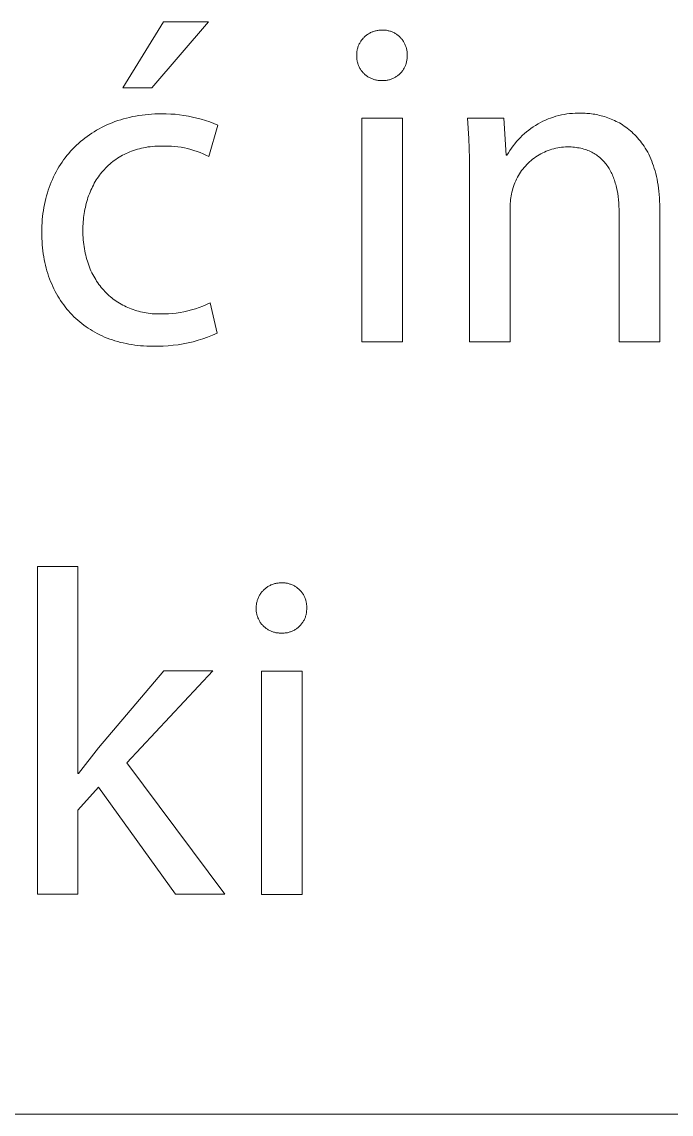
# Model space of a CAD drawing. Header units: millimetres. Extents: x 974 to 5700, y -47 to 3256.
# Drawn here: x 5077.7 to 5144.3, y -46.6 to 65.4 of the extents above; entities that cross this region are included whole.
import ezdxf

# ---------------------------------------------------------------- set-up
doc = ezdxf.new("R2010")
doc.units = ezdxf.units.MM
doc.header["$MEASUREMENT"] = 0
doc.layers.add('Domyślny', color=7, linetype='Continuous', true_color=0x000000)

msp = doc.modelspace()

# ---------------------------------------------------------------- linework, layer by layer
at = {"layer": 'Domyślny', "color": 18, "lineweight": 15, "true_color": 0x000000}
for p, q in [((5088.04, 58.59), (5092.23, 65.36)), ((5096.81, 65.36), (5091.03, 58.59)), ((5092.23, 65.36), (5096.81, 65.36)), ((5112.8, 63.8), (5112.87, 63.86)), ((5112.87, 63.86), (5112.93, 63.92)), ((5112.93, 63.92), (5113, 63.97)), ((5113, 63.97), (5113.07, 64.02)), ((5113.07, 64.02), (5113.14, 64.07)), ((5113.14, 64.07), (5113.22, 64.12)), ((5113.22, 64.12), (5113.29, 64.17)), ((5113.29, 64.17), (5113.37, 64.21)), ((5113.37, 64.21), (5113.45, 64.25)), ((5113.45, 64.25), (5113.53, 64.29)), ((5113.53, 64.29), (5113.61, 64.32)), ((5113.61, 64.32), (5113.69, 64.35)), ((5113.69, 64.35), (5113.77, 64.38)), ((5113.77, 64.38), (5113.86, 64.41)), ((5113.86, 64.41), (5113.94, 64.43)), ((5113.94, 64.43), (5114.03, 64.45)), ((5114.03, 64.45), (5114.11, 64.47)), ((5114.11, 64.47), (5114.2, 64.48)), ((5114.2, 64.48), (5114.29, 64.49)), ((5114.29, 64.49), (5114.38, 64.5)), ((5114.38, 64.5), (5114.46, 64.51)), ((5114.46, 64.51), (5114.55, 64.51)), ((5114.55, 64.51), (5114.64, 64.51)), ((5114.64, 64.51), (5114.73, 64.51)), ((5114.73, 64.51), (5114.81, 64.51)), ((5114.81, 64.51), (5114.9, 64.5)), ((5114.9, 64.5), (5114.98, 64.5)), ((5114.98, 64.5), (5115.07, 64.49)), ((5115.07, 64.49), (5115.15, 64.47)), ((5115.15, 64.47), (5115.24, 64.45)), ((5115.24, 64.45), (5115.32, 64.44)), ((5115.32, 64.44), (5115.4, 64.41)), ((5115.4, 64.41), (5115.48, 64.39)), ((5115.48, 64.39), (5115.56, 64.36)), ((5115.56, 64.36), (5115.64, 64.33)), ((5115.64, 64.33), (5115.72, 64.3)), ((5115.72, 64.3), (5115.8, 64.26)), ((5115.8, 64.26), (5115.88, 64.22)), ((5115.88, 64.22), (5115.95, 64.18)), ((5115.95, 64.18), (5116.02, 64.14)), ((5116.02, 64.14), (5116.1, 64.09)), ((5116.1, 64.09), (5116.17, 64.04)), ((5116.17, 64.04), (5116.23, 63.99)), ((5116.23, 63.99), (5116.3, 63.94)), ((5116.3, 63.94), (5116.37, 63.88)), ((5116.37, 63.88), (5116.43, 63.82)), ((5112.13, 62.68), (5112.15, 62.76)), ((5112.15, 62.76), (5112.18, 62.85)), ((5112.18, 62.85), (5112.21, 62.93)), ((5112.21, 62.93), (5112.25, 63.01)), ((5112.25, 63.01), (5112.29, 63.09)), ((5112.29, 63.09), (5112.33, 63.17)), ((5112.33, 63.17), (5112.37, 63.24)), ((5112.37, 63.24), (5112.41, 63.32)), ((5112.41, 63.32), (5112.46, 63.39)), ((5112.46, 63.39), (5112.51, 63.47)), ((5112.51, 63.47), (5112.57, 63.54)), ((5112.57, 63.54), (5112.62, 63.6)), ((5112.62, 63.6), (5112.68, 63.67)), ((5112.68, 63.67), (5112.74, 63.73)), ((5112.74, 63.73), (5112.8, 63.8)), ((5116.43, 63.82), (5116.49, 63.76)), ((5116.49, 63.76), (5116.55, 63.7)), ((5116.55, 63.7), (5116.6, 63.64)), ((5116.6, 63.64), (5116.66, 63.57)), ((5116.66, 63.57), (5116.71, 63.5)), ((5116.71, 63.5), (5116.76, 63.43)), ((5116.76, 63.43), (5116.81, 63.36)), ((5116.81, 63.36), (5116.85, 63.29)), ((5116.85, 63.29), (5116.89, 63.21)), ((5116.89, 63.21), (5116.93, 63.14)), ((5116.93, 63.14), (5116.97, 63.06)), ((5116.97, 63.06), (5117, 62.98)), ((5117, 62.98), (5117.04, 62.9)), ((5117.04, 62.9), (5117.06, 62.82)), ((5117.06, 62.82), (5117.09, 62.74)), ((5117.09, 62.74), (5117.11, 62.66)), ((5112.03, 62.16), (5112.04, 62.25)), ((5112.03, 62.07), (5112.03, 62.16)), ((5112.03, 61.98), (5112.03, 62.07)), ((5112.03, 61.9), (5112.03, 61.98)), ((5112.03, 61.81), (5112.03, 61.9)), ((5112.03, 61.73), (5112.03, 61.81)), ((5112.03, 61.64), (5112.03, 61.73)), ((5112.04, 61.56), (5112.03, 61.64)), ((5112.04, 62.25), (5112.05, 62.34)), ((5112.05, 62.34), (5112.07, 62.42)), ((5112.07, 62.42), (5112.08, 62.51)), ((5112.08, 62.51), (5112.1, 62.59)), ((5112.1, 62.59), (5112.13, 62.68)), ((5117.11, 62.66), (5117.13, 62.58)), ((5117.13, 62.58), (5117.15, 62.49)), ((5117.15, 62.49), (5117.17, 62.41)), ((5117.17, 62.41), (5117.18, 62.32)), ((5117.18, 62.32), (5117.19, 62.24)), ((5117.19, 61.64), (5117.18, 61.56)), ((5117.19, 62.24), (5117.19, 62.15)), ((5117.19, 62.15), (5117.19, 62.07)), ((5117.19, 62.07), (5117.19, 61.98)), ((5117.19, 61.98), (5117.19, 61.9)), ((5117.19, 61.9), (5117.19, 61.81)), ((5117.19, 61.81), (5117.19, 61.73)), ((5117.19, 61.73), (5117.19, 61.64)), ((5112.05, 61.47), (5112.04, 61.56)), ((5112.07, 61.39), (5112.05, 61.47)), ((5112.08, 61.3), (5112.07, 61.39)), ((5112.1, 61.22), (5112.08, 61.3)), ((5112.12, 61.14), (5112.1, 61.22)), ((5112.15, 61.06), (5112.12, 61.14)), ((5112.18, 60.98), (5112.15, 61.06)), ((5112.21, 60.9), (5112.18, 60.98)), ((5112.24, 60.82), (5112.21, 60.9)), ((5112.28, 60.74), (5112.24, 60.82)), ((5112.31, 60.66), (5112.28, 60.74)), ((5112.35, 60.59), (5112.31, 60.66)), ((5112.4, 60.52), (5112.35, 60.59)), ((5112.44, 60.44), (5112.4, 60.52)), ((5116.83, 60.52), (5116.79, 60.45)), ((5116.88, 60.6), (5116.83, 60.52)), ((5116.92, 60.67), (5116.88, 60.6)), ((5116.95, 60.75), (5116.92, 60.67)), ((5116.99, 60.82), (5116.95, 60.75)), ((5117.02, 60.9), (5116.99, 60.82)), ((5117.05, 60.98), (5117.02, 60.9)), ((5117.08, 61.06), (5117.05, 60.98)), ((5117.1, 61.14), (5117.08, 61.06)), ((5117.12, 61.22), (5117.1, 61.14)), ((5117.14, 61.31), (5117.12, 61.22)), ((5117.16, 61.39), (5117.14, 61.31)), ((5117.17, 61.47), (5117.16, 61.39)), ((5117.18, 61.56), (5117.17, 61.47)), ((5112.49, 60.37), (5112.44, 60.44)), ((5112.54, 60.31), (5112.49, 60.37)), ((5112.6, 60.24), (5112.54, 60.31)), ((5112.65, 60.17), (5112.6, 60.24)), ((5112.71, 60.11), (5112.65, 60.17)), ((5112.77, 60.05), (5112.71, 60.11)), ((5112.83, 59.99), (5112.77, 60.05)), ((5112.9, 59.94), (5112.83, 59.99)), ((5112.96, 59.88), (5112.9, 59.94)), ((5113.03, 59.83), (5112.96, 59.88)), ((5113.1, 59.78), (5113.03, 59.83)), ((5113.17, 59.73), (5113.1, 59.78)), ((5113.24, 59.69), (5113.17, 59.73)), ((5113.32, 59.65), (5113.24, 59.69)), ((5113.39, 59.61), (5113.32, 59.65)), ((5113.47, 59.57), (5113.39, 59.61)), ((5113.55, 59.54), (5113.47, 59.57)), ((5113.63, 59.51), (5113.55, 59.54)), ((5113.71, 59.48), (5113.63, 59.51)), ((5113.79, 59.45), (5113.71, 59.48)), ((5113.87, 59.43), (5113.79, 59.45)), ((5113.95, 59.41), (5113.87, 59.43)), ((5114.04, 59.39), (5113.95, 59.41)), ((5114.12, 59.38), (5114.04, 59.39)), ((5114.21, 59.36), (5114.12, 59.38)), ((5114.29, 59.35), (5114.21, 59.36)), ((5114.38, 59.35), (5114.29, 59.35)), ((5114.46, 59.35), (5114.38, 59.35)), ((5114.97, 59.35), (5114.88, 59.34)), ((5115.05, 59.36), (5114.97, 59.35)), ((5115.14, 59.37), (5115.05, 59.36)), ((5115.22, 59.39), (5115.14, 59.37)), ((5115.3, 59.41), (5115.22, 59.39)), ((5115.38, 59.43), (5115.3, 59.41)), ((5115.47, 59.45), (5115.38, 59.43)), ((5115.55, 59.48), (5115.47, 59.45)), ((5115.63, 59.51), (5115.55, 59.48)), ((5115.7, 59.54), (5115.63, 59.51)), ((5115.78, 59.57), (5115.7, 59.54)), ((5115.86, 59.61), (5115.78, 59.57)), ((5115.93, 59.65), (5115.86, 59.61)), ((5116, 59.69), (5115.93, 59.65)), ((5116.08, 59.74), (5116, 59.69)), ((5116.15, 59.79), (5116.08, 59.74)), ((5116.21, 59.84), (5116.15, 59.79)), ((5116.28, 59.89), (5116.21, 59.84)), ((5116.35, 59.94), (5116.28, 59.89)), ((5116.41, 60), (5116.35, 59.94)), ((5116.47, 60.06), (5116.41, 60)), ((5116.53, 60.12), (5116.47, 60.06)), ((5116.58, 60.18), (5116.53, 60.12)), ((5116.64, 60.25), (5116.58, 60.18)), ((5116.69, 60.31), (5116.64, 60.25)), ((5116.74, 60.38), (5116.69, 60.31)), ((5116.79, 60.45), (5116.74, 60.38)), ((5091.03, 58.59), (5088.04, 58.59)), ((5114.55, 59.35), (5114.46, 59.35)), ((5114.63, 59.34), (5114.55, 59.35)), ((5114.72, 59.34), (5114.63, 59.34)), ((5114.8, 59.34), (5114.72, 59.34)), ((5114.88, 59.34), (5114.8, 59.34)), ((5134.14, 55.98), (5134.42, 56)), ((5134.42, 56), (5134.71, 56)), ((5134.71, 56), (5134.99, 56)), ((5134.99, 56), (5135.14, 56)), ((5135.14, 56), (5135.3, 56)), ((5135.3, 56), (5135.45, 55.99)), ((5135.45, 55.99), (5135.61, 55.98)), ((5086.41, 54.79), (5086.68, 54.91)), ((5086.68, 54.91), (5086.96, 55.02)), ((5086.96, 55.02), (5087.24, 55.13)), ((5087.24, 55.13), (5087.53, 55.23)), ((5087.53, 55.23), (5087.83, 55.33)), ((5087.83, 55.33), (5088.12, 55.41)), ((5088.12, 55.41), (5088.43, 55.5)), ((5088.43, 55.5), (5088.73, 55.57)), ((5088.73, 55.57), (5089.05, 55.64)), ((5089.05, 55.64), (5089.36, 55.7)), ((5089.36, 55.7), (5089.68, 55.75)), ((5089.68, 55.75), (5090.01, 55.8)), ((5090.01, 55.8), (5090.33, 55.84)), ((5090.33, 55.84), (5090.67, 55.87)), ((5090.67, 55.87), (5091, 55.9)), ((5091, 55.9), (5091.34, 55.92)), ((5091.34, 55.92), (5091.69, 55.93)), ((5091.69, 55.93), (5092.04, 55.93)), ((5092.04, 55.93), (5092.49, 55.93)), ((5092.49, 55.93), (5092.95, 55.91)), ((5092.95, 55.91), (5093.4, 55.88)), ((5093.4, 55.88), (5093.85, 55.83)), ((5093.85, 55.83), (5094.31, 55.77)), ((5094.31, 55.77), (5094.76, 55.69)), ((5094.76, 55.69), (5095.2, 55.6)), ((5095.2, 55.6), (5095.64, 55.5)), ((5095.64, 55.5), (5096.08, 55.38)), ((5096.08, 55.38), (5096.52, 55.25)), ((5096.52, 55.25), (5096.95, 55.1)), ((5096.95, 55.1), (5097.38, 54.94)), ((5097.38, 54.94), (5097.8, 54.77)), ((5112.55, 55.47), (5116.72, 55.47)), ((5112.55, 32.57), (5112.55, 55.47)), ((5116.72, 55.47), (5116.72, 32.57)), ((5123.51, 53.41), (5123.39, 55.48)), ((5123.39, 55.48), (5127.09, 55.48)), ((5127.09, 55.48), (5127.33, 51.69)), ((5130.36, 54.75), (5130.61, 54.9)), ((5130.61, 54.9), (5130.86, 55.04)), ((5130.86, 55.04), (5131.11, 55.17)), ((5131.11, 55.17), (5131.37, 55.29)), ((5131.37, 55.29), (5131.64, 55.4)), ((5131.64, 55.4), (5131.9, 55.5)), ((5131.9, 55.5), (5132.18, 55.59)), ((5132.18, 55.59), (5132.45, 55.68)), ((5132.45, 55.68), (5132.73, 55.75)), ((5132.73, 55.75), (5133, 55.82)), ((5133, 55.82), (5133.28, 55.87)), ((5133.28, 55.87), (5133.57, 55.92)), ((5133.57, 55.92), (5133.85, 55.95)), ((5133.85, 55.95), (5134.14, 55.98)), ((5135.61, 55.98), (5135.77, 55.96)), ((5135.77, 55.96), (5135.93, 55.95)), ((5135.93, 55.95), (5136.09, 55.93)), ((5136.09, 55.93), (5136.25, 55.9)), ((5136.25, 55.9), (5136.42, 55.88)), ((5136.42, 55.88), (5136.59, 55.85)), ((5136.59, 55.85), (5136.75, 55.81)), ((5136.75, 55.81), (5136.92, 55.77)), ((5136.92, 55.77), (5137.09, 55.73)), ((5137.09, 55.73), (5137.26, 55.69)), ((5137.26, 55.69), (5137.43, 55.64)), ((5137.43, 55.64), (5137.6, 55.58)), ((5137.6, 55.58), (5137.77, 55.52)), ((5137.77, 55.52), (5137.94, 55.46)), ((5137.94, 55.46), (5138.11, 55.39)), ((5138.11, 55.39), (5138.28, 55.32)), ((5138.28, 55.32), (5138.45, 55.24)), ((5138.45, 55.24), (5138.62, 55.16)), ((5138.62, 55.16), (5138.78, 55.08)), ((5138.78, 55.08), (5138.95, 54.99)), ((5138.95, 54.99), (5139.12, 54.89)), ((5139.12, 54.89), (5139.28, 54.79)), ((5084.38, 53.62), (5084.62, 53.79)), ((5084.62, 53.79), (5084.86, 53.95)), ((5084.86, 53.95), (5085.1, 54.1)), ((5085.1, 54.1), (5085.35, 54.25)), ((5085.35, 54.25), (5085.61, 54.4)), ((5085.61, 54.4), (5085.87, 54.53)), ((5085.87, 54.53), (5086.13, 54.67)), ((5086.13, 54.67), (5086.41, 54.79)), ((5097.8, 54.77), (5096.87, 51.54)), ((5129, 53.71), (5129.21, 53.9)), ((5129.21, 53.9), (5129.43, 54.09)), ((5129.43, 54.09), (5129.65, 54.27)), ((5129.65, 54.27), (5129.88, 54.44)), ((5129.88, 54.44), (5130.12, 54.6)), ((5130.12, 54.6), (5130.36, 54.75)), ((5139.28, 54.79), (5139.44, 54.68)), ((5139.44, 54.68), (5139.6, 54.57)), ((5139.6, 54.57), (5139.76, 54.45)), ((5139.76, 54.45), (5139.92, 54.33)), ((5139.92, 54.33), (5140.08, 54.2)), ((5140.08, 54.2), (5140.23, 54.07)), ((5140.23, 54.07), (5140.38, 53.93)), ((5140.38, 53.93), (5140.53, 53.79)), ((5140.53, 53.79), (5140.68, 53.63)), ((5083.08, 52.5), (5083.28, 52.7)), ((5083.28, 52.7), (5083.49, 52.9)), ((5083.49, 52.9), (5083.71, 53.08)), ((5083.71, 53.08), (5083.93, 53.27)), ((5083.93, 53.27), (5084.15, 53.45)), ((5084.15, 53.45), (5084.38, 53.62)), ((5092.37, 52.63), (5092.04, 52.63)), ((5092.7, 52.63), (5092.37, 52.63)), ((5123.58, 51.34), (5123.51, 53.41)), ((5127.88, 52.42), (5128.05, 52.65)), ((5128.05, 52.65), (5128.22, 52.87)), ((5128.22, 52.87), (5128.41, 53.09)), ((5128.41, 53.09), (5128.6, 53.31)), ((5128.6, 53.31), (5128.8, 53.51)), ((5128.8, 53.51), (5129, 53.71)), ((5140.68, 53.63), (5140.82, 53.48)), ((5140.82, 53.48), (5140.96, 53.31)), ((5140.96, 53.31), (5141.1, 53.14)), ((5141.1, 53.14), (5141.23, 52.97)), ((5141.23, 52.97), (5141.36, 52.79)), ((5141.36, 52.79), (5141.49, 52.6)), ((5082.14, 51.43), (5082.32, 51.65)), ((5082.32, 51.65), (5082.5, 51.87)), ((5082.5, 51.87), (5082.69, 52.09)), ((5082.69, 52.09), (5082.88, 52.3)), ((5082.88, 52.3), (5083.08, 52.5)), ((5087.83, 51.58), (5087.66, 51.48)), ((5088.01, 51.68), (5087.83, 51.58)), ((5088.19, 51.77), (5088.01, 51.68)), ((5088.37, 51.86), (5088.19, 51.77)), ((5088.56, 51.94), (5088.37, 51.86)), ((5088.75, 52.02), (5088.56, 51.94)), ((5088.94, 52.1), (5088.75, 52.02)), ((5089.14, 52.17), (5088.94, 52.1)), ((5089.34, 52.24), (5089.14, 52.17)), ((5089.54, 52.3), (5089.34, 52.24)), ((5089.75, 52.35), (5089.54, 52.3)), ((5089.96, 52.4), (5089.75, 52.35)), ((5090.18, 52.45), (5089.96, 52.4)), ((5090.4, 52.49), (5090.18, 52.45)), ((5090.62, 52.53), (5090.4, 52.49)), ((5090.85, 52.56), (5090.62, 52.53)), ((5091.08, 52.58), (5090.85, 52.56)), ((5091.31, 52.6), (5091.08, 52.58)), ((5091.55, 52.61), (5091.31, 52.6)), ((5091.79, 52.62), (5091.55, 52.61)), ((5092.04, 52.63), (5091.79, 52.62)), ((5093.04, 52.61), (5092.7, 52.63)), ((5093.37, 52.59), (5093.04, 52.61)), ((5093.7, 52.55), (5093.37, 52.59)), ((5094.03, 52.5), (5093.7, 52.55)), ((5094.36, 52.43), (5094.03, 52.5)), ((5094.69, 52.36), (5094.36, 52.43)), ((5095.01, 52.28), (5094.69, 52.36)), ((5095.33, 52.18), (5095.01, 52.28)), ((5095.65, 52.07), (5095.33, 52.18)), ((5095.96, 51.96), (5095.65, 52.07)), ((5096.27, 51.83), (5095.96, 51.96)), ((5096.57, 51.69), (5096.27, 51.83)), ((5096.87, 51.54), (5096.57, 51.69)), ((5127.33, 51.69), (5127.42, 51.69)), ((5127.42, 51.69), (5127.57, 51.94)), ((5127.57, 51.94), (5127.72, 52.18)), ((5127.72, 52.18), (5127.88, 52.42)), ((5130.39, 51.52), (5130.22, 51.4)), ((5130.56, 51.63), (5130.39, 51.52)), ((5130.73, 51.73), (5130.56, 51.63)), ((5130.91, 51.83), (5130.73, 51.73)), ((5131.09, 51.93), (5130.91, 51.83)), ((5131.27, 52.01), (5131.09, 51.93)), ((5131.46, 52.09), (5131.27, 52.01)), ((5131.65, 52.17), (5131.46, 52.09)), ((5131.84, 52.24), (5131.65, 52.17)), ((5132.03, 52.3), (5131.84, 52.24)), ((5132.23, 52.35), (5132.03, 52.3)), ((5132.43, 52.4), (5132.23, 52.35)), ((5132.63, 52.44), (5132.43, 52.4)), ((5132.83, 52.47), (5132.63, 52.44)), ((5133.03, 52.5), (5132.83, 52.47)), ((5133.23, 52.52), (5133.03, 52.5)), ((5133.44, 52.53), (5133.23, 52.52)), ((5133.64, 52.54), (5133.44, 52.53)), ((5133.82, 52.54), (5133.64, 52.54)), ((5134, 52.53), (5133.82, 52.54)), ((5134.17, 52.52), (5134, 52.53)), ((5134.34, 52.5), (5134.17, 52.52)), ((5134.51, 52.48), (5134.34, 52.5)), ((5134.67, 52.46), (5134.51, 52.48)), ((5134.83, 52.43), (5134.67, 52.46)), ((5134.99, 52.4), (5134.83, 52.43)), ((5135.14, 52.36), (5134.99, 52.4)), ((5135.29, 52.32), (5135.14, 52.36)), ((5135.44, 52.28), (5135.29, 52.32)), ((5135.58, 52.23), (5135.44, 52.28)), ((5135.72, 52.18), (5135.58, 52.23)), ((5135.85, 52.12), (5135.72, 52.18)), ((5135.98, 52.06), (5135.85, 52.12)), ((5136.11, 52), (5135.98, 52.06)), ((5136.24, 51.94), (5136.11, 52)), ((5136.36, 51.86), (5136.24, 51.94)), ((5136.48, 51.79), (5136.36, 51.86)), ((5136.6, 51.71), (5136.48, 51.79)), ((5136.71, 51.63), (5136.6, 51.71)), ((5136.82, 51.55), (5136.71, 51.63)), ((5136.93, 51.46), (5136.82, 51.55)), ((5141.49, 52.6), (5141.61, 52.4)), ((5141.61, 52.4), (5141.73, 52.2)), ((5141.73, 52.2), (5141.85, 51.99)), ((5141.85, 51.99), (5141.96, 51.78)), ((5141.96, 51.78), (5142.07, 51.55)), ((5142.07, 51.55), (5142.17, 51.32)), ((5081.35, 50.24), (5081.5, 50.48)), ((5081.5, 50.48), (5081.65, 50.73)), ((5081.65, 50.73), (5081.81, 50.97)), ((5081.81, 50.97), (5081.97, 51.2)), ((5081.97, 51.2), (5082.14, 51.43)), ((5086.42, 50.51), (5086.28, 50.37)), ((5086.56, 50.65), (5086.42, 50.51)), ((5086.71, 50.78), (5086.56, 50.65)), ((5086.86, 50.9), (5086.71, 50.78)), ((5087.01, 51.03), (5086.86, 50.9)), ((5087.17, 51.14), (5087.01, 51.03)), ((5087.33, 51.26), (5087.17, 51.14)), ((5087.49, 51.37), (5087.33, 51.26)), ((5087.66, 51.48), (5087.49, 51.37)), ((5123.58, 49.27), (5123.58, 51.34)), ((5129.18, 50.43), (5129.05, 50.27)), ((5129.32, 50.58), (5129.18, 50.43)), ((5129.45, 50.73), (5129.32, 50.58)), ((5129.6, 50.87), (5129.45, 50.73)), ((5129.75, 51.01), (5129.6, 50.87)), ((5129.9, 51.15), (5129.75, 51.01)), ((5130.06, 51.28), (5129.9, 51.15)), ((5130.22, 51.4), (5130.06, 51.28)), ((5137.03, 51.37), (5136.93, 51.46)), ((5137.13, 51.28), (5137.03, 51.37)), ((5137.23, 51.18), (5137.13, 51.28)), ((5137.32, 51.08), (5137.23, 51.18)), ((5137.41, 50.98), (5137.32, 51.08)), ((5137.5, 50.88), (5137.41, 50.98)), ((5137.59, 50.77), (5137.5, 50.88)), ((5137.67, 50.66), (5137.59, 50.77)), ((5137.75, 50.54), (5137.67, 50.66)), ((5137.82, 50.43), (5137.75, 50.54)), ((5137.9, 50.31), (5137.82, 50.43)), ((5142.17, 51.32), (5142.27, 51.09)), ((5142.27, 51.09), (5142.36, 50.84)), ((5142.36, 50.84), (5142.45, 50.59)), ((5142.45, 50.59), (5142.53, 50.33)), ((5080.83, 49.2), (5080.95, 49.47)), ((5080.95, 49.47), (5081.08, 49.73)), ((5081.08, 49.73), (5081.21, 49.98)), ((5081.21, 49.98), (5081.35, 50.24)), ((5085.43, 49.31), (5085.32, 49.15)), ((5085.54, 49.47), (5085.43, 49.31)), ((5085.65, 49.63), (5085.54, 49.47)), ((5085.77, 49.79), (5085.65, 49.63)), ((5085.89, 49.94), (5085.77, 49.79)), ((5086.02, 50.09), (5085.89, 49.94)), ((5086.15, 50.23), (5086.02, 50.09)), ((5086.28, 50.37), (5086.15, 50.23)), ((5128.5, 49.42), (5128.41, 49.24)), ((5128.6, 49.6), (5128.5, 49.42)), ((5128.7, 49.77), (5128.6, 49.6)), ((5128.81, 49.94), (5128.7, 49.77)), ((5128.93, 50.11), (5128.81, 49.94)), ((5129.05, 50.27), (5128.93, 50.11)), ((5137.97, 50.18), (5137.9, 50.31)), ((5138.04, 50.06), (5137.97, 50.18)), ((5138.1, 49.93), (5138.04, 50.06)), ((5138.17, 49.8), (5138.1, 49.93)), ((5138.23, 49.67), (5138.17, 49.8)), ((5138.28, 49.54), (5138.23, 49.67)), ((5138.34, 49.4), (5138.28, 49.54)), ((5138.39, 49.26), (5138.34, 49.4)), ((5142.53, 50.33), (5142.61, 50.07)), ((5142.61, 50.07), (5142.68, 49.8)), ((5142.68, 49.8), (5142.75, 49.51)), ((5142.75, 49.51), (5142.81, 49.22)), ((5080.4, 48.1), (5080.5, 48.38)), ((5080.5, 48.38), (5080.6, 48.66)), ((5080.6, 48.66), (5080.71, 48.93)), ((5080.71, 48.93), (5080.83, 49.2)), ((5084.85, 48.28), (5084.76, 48.1)), ((5084.93, 48.46), (5084.85, 48.28)), ((5085.03, 48.63), (5084.93, 48.46)), ((5085.12, 48.81), (5085.03, 48.63)), ((5085.22, 48.98), (5085.12, 48.81)), ((5085.32, 49.15), (5085.22, 48.98)), ((5123.58, 32.57), (5123.58, 49.27)), ((5128.04, 48.29), (5127.98, 48.1)), ((5128.1, 48.48), (5128.04, 48.29)), ((5128.16, 48.68), (5128.1, 48.48)), ((5128.24, 48.87), (5128.16, 48.68)), ((5128.32, 49.05), (5128.24, 48.87)), ((5128.41, 49.24), (5128.32, 49.05)), ((5138.44, 49.12), (5138.39, 49.26)), ((5138.49, 48.98), (5138.44, 49.12)), ((5138.53, 48.83), (5138.49, 48.98)), ((5138.57, 48.69), (5138.53, 48.83)), ((5138.61, 48.54), (5138.57, 48.69)), ((5138.65, 48.39), (5138.61, 48.54)), ((5138.72, 48.08), (5138.65, 48.39)), ((5142.81, 49.22), (5142.87, 48.93)), ((5142.87, 48.93), (5142.92, 48.62)), ((5142.92, 48.62), (5142.96, 48.31)), ((5142.96, 48.31), (5143, 47.99)), ((5080.07, 46.94), (5080.15, 47.24)), ((5080.15, 47.24), (5080.22, 47.53)), ((5080.22, 47.53), (5080.31, 47.82)), ((5080.31, 47.82), (5080.4, 48.1)), ((5084.41, 47.15), (5084.35, 46.95)), ((5084.47, 47.34), (5084.41, 47.15)), ((5084.54, 47.53), (5084.47, 47.34)), ((5084.61, 47.72), (5084.54, 47.53)), ((5084.69, 47.91), (5084.61, 47.72)), ((5084.76, 48.1), (5084.69, 47.91)), ((5127.8, 47.13), (5127.78, 46.93)), ((5127.82, 47.32), (5127.8, 47.13)), ((5127.85, 47.52), (5127.82, 47.32)), ((5127.89, 47.71), (5127.85, 47.52)), ((5127.93, 47.91), (5127.89, 47.71)), ((5127.98, 48.1), (5127.93, 47.91)), ((5138.78, 47.77), (5138.72, 48.08)), ((5138.82, 47.45), (5138.78, 47.77)), ((5138.86, 47.12), (5138.82, 47.45)), ((5138.89, 46.79), (5138.86, 47.12)), ((5143, 47.99), (5143.03, 47.66)), ((5143.03, 47.66), (5143.05, 47.32)), ((5143.05, 47.32), (5143.07, 46.98)), ((5079.85, 45.72), (5079.9, 46.03)), ((5079.9, 46.03), (5079.95, 46.34)), ((5079.95, 46.34), (5080.01, 46.64)), ((5080.01, 46.64), (5080.07, 46.94)), ((5084.11, 45.93), (5084.08, 45.72)), ((5084.15, 46.14), (5084.11, 45.93)), ((5084.2, 46.34), (5084.15, 46.14)), ((5084.24, 46.55), (5084.2, 46.34)), ((5084.29, 46.75), (5084.24, 46.55)), ((5084.35, 46.95), (5084.29, 46.75)), ((5127.78, 46.93), (5127.77, 46.73)), ((5127.77, 46.73), (5127.77, 46.54)), ((5127.77, 46.54), (5127.77, 46.34)), ((5127.77, 46.34), (5127.77, 32.57)), ((5138.91, 46.46), (5138.89, 46.79)), ((5138.92, 46.12), (5138.91, 46.46)), ((5138.93, 45.77), (5138.92, 46.12)), ((5143.07, 46.98), (5143.08, 46.62)), ((5143.08, 46.62), (5143.08, 46.26)), ((5143.08, 46.26), (5143.08, 32.57)), ((5079.76, 44.77), (5079.78, 45.09)), ((5079.78, 45.09), (5079.82, 45.41)), ((5079.82, 45.41), (5079.85, 45.72)), ((5083.98, 44.86), (5083.97, 44.65)), ((5084, 45.08), (5083.98, 44.86)), ((5084.02, 45.3), (5084, 45.08)), ((5084.05, 45.51), (5084.02, 45.3)), ((5084.08, 45.72), (5084.05, 45.51)), ((5138.93, 32.57), (5138.93, 45.77)), ((5079.73, 44.12), (5079.74, 44.45)), ((5079.73, 43.8), (5079.73, 44.12)), ((5079.73, 43.47), (5079.73, 43.8)), ((5079.74, 44.45), (5079.76, 44.77)), ((5083.96, 44.43), (5083.95, 44.21)), ((5083.95, 44.21), (5083.95, 43.98)), ((5083.95, 43.98), (5083.95, 43.74)), ((5083.95, 43.74), (5083.96, 43.49)), ((5083.97, 44.65), (5083.96, 44.43)), ((5079.74, 43.15), (5079.73, 43.47)), ((5079.76, 42.83), (5079.74, 43.15)), ((5079.78, 42.51), (5079.76, 42.83)), ((5083.96, 43.49), (5083.97, 43.25)), ((5083.97, 43.25), (5083.99, 43.01)), ((5083.99, 43.01), (5084.01, 42.78)), ((5084.01, 42.78), (5084.03, 42.55)), ((5079.81, 42.2), (5079.78, 42.51)), ((5079.85, 41.89), (5079.81, 42.2)), ((5079.89, 41.58), (5079.85, 41.89)), ((5079.94, 41.28), (5079.89, 41.58)), ((5084.03, 42.55), (5084.07, 42.32)), ((5084.07, 42.32), (5084.1, 42.09)), ((5084.1, 42.09), (5084.14, 41.87)), ((5084.14, 41.87), (5084.19, 41.65)), ((5084.19, 41.65), (5084.24, 41.44)), ((5084.24, 41.44), (5084.29, 41.22)), ((5079.99, 40.98), (5079.94, 41.28)), ((5080.05, 40.69), (5079.99, 40.98)), ((5080.12, 40.4), (5080.05, 40.69)), ((5080.19, 40.12), (5080.12, 40.4)), ((5084.29, 41.22), (5084.35, 41.01)), ((5084.35, 41.01), (5084.41, 40.81)), ((5084.41, 40.81), (5084.48, 40.61)), ((5084.48, 40.61), (5084.55, 40.41)), ((5084.55, 40.41), (5084.62, 40.21)), ((5080.27, 39.83), (5080.19, 40.12)), ((5080.35, 39.56), (5080.27, 39.83)), ((5080.44, 39.28), (5080.35, 39.56)), ((5080.54, 39.01), (5080.44, 39.28)), ((5084.62, 40.21), (5084.7, 40.02)), ((5084.7, 40.02), (5084.78, 39.83)), ((5084.78, 39.83), (5084.87, 39.64)), ((5084.87, 39.64), (5084.96, 39.46)), ((5084.96, 39.46), (5085.06, 39.28)), ((5085.06, 39.28), (5085.16, 39.11)), ((5080.64, 38.75), (5080.54, 39.01)), ((5080.75, 38.49), (5080.64, 38.75)), ((5080.86, 38.23), (5080.75, 38.49)), ((5080.98, 37.98), (5080.86, 38.23)), ((5085.16, 39.11), (5085.26, 38.94)), ((5085.26, 38.94), (5085.36, 38.77)), ((5085.36, 38.77), (5085.47, 38.61)), ((5085.47, 38.61), (5085.59, 38.45)), ((5085.59, 38.45), (5085.71, 38.29)), ((5085.71, 38.29), (5085.83, 38.14)), ((5085.83, 38.14), (5085.95, 37.99)), ((5081.11, 37.73), (5080.98, 37.98)), ((5081.24, 37.49), (5081.11, 37.73)), ((5081.38, 37.25), (5081.24, 37.49)), ((5081.52, 37.02), (5081.38, 37.25)), ((5081.66, 36.79), (5081.52, 37.02)), ((5085.95, 37.99), (5086.08, 37.85)), ((5086.08, 37.85), (5086.21, 37.71)), ((5086.21, 37.71), (5086.34, 37.57)), ((5086.34, 37.57), (5086.48, 37.44)), ((5086.48, 37.44), (5086.62, 37.31)), ((5086.62, 37.31), (5086.77, 37.18)), ((5086.77, 37.18), (5086.91, 37.06)), ((5086.91, 37.06), (5087.06, 36.94)), ((5081.82, 36.56), (5081.66, 36.79)), ((5081.98, 36.34), (5081.82, 36.56)), ((5082.14, 36.13), (5081.98, 36.34)), ((5082.31, 35.92), (5082.14, 36.13)), ((5082.48, 35.72), (5082.31, 35.92)), ((5087.06, 36.94), (5087.22, 36.83)), ((5087.22, 36.83), (5087.37, 36.72)), ((5087.37, 36.72), (5087.53, 36.62)), ((5087.53, 36.62), (5087.7, 36.52)), ((5087.7, 36.52), (5087.86, 36.42)), ((5087.86, 36.42), (5088.03, 36.33)), ((5088.03, 36.33), (5088.2, 36.24)), ((5088.2, 36.24), (5088.37, 36.16)), ((5088.37, 36.16), (5088.55, 36.08)), ((5088.55, 36.08), (5088.73, 36)), ((5088.73, 36), (5088.91, 35.93)), ((5088.91, 35.93), (5089.09, 35.86)), ((5089.09, 35.86), (5089.28, 35.8)), ((5094.71, 35.73), (5095.1, 35.83)), ((5095.1, 35.83), (5095.49, 35.95)), ((5095.49, 35.95), (5095.87, 36.08)), ((5095.87, 36.08), (5096.25, 36.22)), ((5096.25, 36.22), (5096.63, 36.37)), ((5096.63, 36.37), (5097, 36.54)), ((5097, 36.54), (5097.7, 33.44)), ((5082.66, 35.52), (5082.48, 35.72)), ((5082.84, 35.32), (5082.66, 35.52)), ((5083.03, 35.13), (5082.84, 35.32)), ((5083.23, 34.95), (5083.03, 35.13)), ((5083.43, 34.77), (5083.23, 34.95)), ((5083.63, 34.6), (5083.43, 34.77)), ((5089.28, 35.8), (5089.47, 35.74)), ((5089.47, 35.74), (5089.66, 35.69)), ((5089.66, 35.69), (5089.85, 35.64)), ((5089.85, 35.64), (5090.05, 35.6)), ((5090.05, 35.6), (5090.24, 35.56)), ((5090.24, 35.56), (5090.44, 35.52)), ((5090.44, 35.52), (5090.64, 35.49)), ((5090.64, 35.49), (5090.85, 35.47)), ((5090.85, 35.47), (5091.05, 35.44)), ((5091.05, 35.44), (5091.26, 35.43)), ((5091.26, 35.43), (5091.47, 35.42)), ((5091.47, 35.42), (5091.68, 35.41)), ((5091.68, 35.41), (5091.9, 35.41)), ((5091.9, 35.41), (5092.3, 35.41)), ((5092.3, 35.41), (5092.71, 35.43)), ((5092.71, 35.43), (5093.11, 35.46)), ((5093.11, 35.46), (5093.51, 35.51)), ((5093.51, 35.51), (5093.91, 35.57)), ((5093.91, 35.57), (5094.31, 35.64)), ((5094.31, 35.64), (5094.71, 35.73)), ((5083.84, 34.43), (5083.63, 34.6)), ((5084.05, 34.26), (5083.84, 34.43)), ((5084.27, 34.11), (5084.05, 34.26)), ((5084.49, 33.95), (5084.27, 34.11)), ((5084.72, 33.81), (5084.49, 33.95)), ((5084.95, 33.67), (5084.72, 33.81)), ((5085.19, 33.53), (5084.95, 33.67)), ((5085.43, 33.4), (5085.19, 33.53)), ((5085.68, 33.28), (5085.43, 33.4)), ((5085.93, 33.16), (5085.68, 33.28)), ((5086.18, 33.05), (5085.93, 33.16)), ((5086.44, 32.94), (5086.18, 33.05)), ((5086.71, 32.84), (5086.44, 32.94)), ((5086.97, 32.75), (5086.71, 32.84)), ((5087.24, 32.66), (5086.97, 32.75)), ((5087.52, 32.58), (5087.24, 32.66)), ((5087.8, 32.5), (5087.52, 32.58)), ((5088.09, 32.44), (5087.8, 32.5)), ((5095.26, 32.57), (5094.75, 32.45)), ((5095.76, 32.71), (5095.26, 32.57)), ((5096.25, 32.87), (5095.76, 32.71)), ((5096.74, 33.04), (5096.25, 32.87)), ((5097.23, 33.23), (5096.74, 33.04)), ((5097.7, 33.44), (5097.23, 33.23)), ((5116.72, 32.57), (5112.55, 32.57)), ((5127.77, 32.57), (5123.58, 32.57)), ((5143.08, 32.57), (5138.93, 32.57)), ((5088.37, 32.37), (5088.09, 32.44)), ((5088.67, 32.32), (5088.37, 32.37)), ((5088.96, 32.27), (5088.67, 32.32)), ((5089.26, 32.22), (5088.96, 32.27)), ((5089.57, 32.19), (5089.26, 32.22)), ((5089.87, 32.16), (5089.57, 32.19)), ((5090.18, 32.13), (5089.87, 32.16)), ((5090.5, 32.11), (5090.18, 32.13)), ((5090.82, 32.1), (5090.5, 32.11)), ((5091.14, 32.1), (5090.82, 32.1)), ((5091.66, 32.1), (5091.14, 32.1)), ((5092.18, 32.11), (5091.66, 32.1)), ((5092.7, 32.14), (5092.18, 32.11)), ((5093.21, 32.2), (5092.7, 32.14)), ((5093.73, 32.26), (5093.21, 32.2)), ((5094.24, 32.35), (5093.73, 32.26)), ((5094.75, 32.45), (5094.24, 32.35)), ((5079.29, -24.08), (5079.29, 9.51)), ((5079.29, 9.51), (5083.42, 9.51)), ((5083.42, 9.51), (5083.42, -11.69)), ((5103.98, 7.83), (5104.07, 7.84)), ((5104.07, 7.84), (5104.16, 7.85)), ((5104.16, 7.85), (5104.24, 7.85)), ((5104.24, 7.85), (5104.33, 7.85)), ((5104.33, 7.85), (5104.42, 7.85)), ((5104.42, 7.85), (5104.5, 7.85)), ((5104.5, 7.85), (5104.59, 7.84)), ((5104.59, 7.84), (5104.67, 7.84)), ((5102.11, 6.66), (5102.16, 6.74)), ((5102.16, 6.74), (5102.21, 6.81)), ((5102.21, 6.81), (5102.26, 6.88)), ((5102.26, 6.88), (5102.32, 6.95)), ((5102.32, 6.95), (5102.38, 7.01)), ((5102.38, 7.01), (5102.44, 7.08)), ((5102.44, 7.08), (5102.5, 7.14)), ((5102.5, 7.14), (5102.56, 7.2)), ((5102.56, 7.2), (5102.63, 7.25)), ((5102.63, 7.25), (5102.7, 7.31)), ((5102.7, 7.31), (5102.77, 7.36)), ((5102.77, 7.36), (5102.84, 7.41)), ((5102.84, 7.41), (5102.91, 7.46)), ((5102.91, 7.46), (5102.99, 7.51)), ((5102.99, 7.51), (5103.07, 7.55)), ((5103.07, 7.55), (5103.14, 7.59)), ((5103.14, 7.59), (5103.22, 7.63)), ((5103.22, 7.63), (5103.3, 7.66)), ((5103.3, 7.66), (5103.39, 7.69)), ((5103.39, 7.69), (5103.47, 7.72)), ((5103.47, 7.72), (5103.55, 7.75)), ((5103.55, 7.75), (5103.64, 7.77)), ((5103.64, 7.77), (5103.72, 7.79)), ((5103.72, 7.79), (5103.81, 7.81)), ((5103.81, 7.81), (5103.89, 7.82)), ((5103.89, 7.82), (5103.98, 7.83)), ((5104.67, 7.84), (5104.76, 7.82)), ((5104.76, 7.82), (5104.84, 7.81)), ((5104.84, 7.81), (5104.93, 7.8)), ((5104.93, 7.8), (5105.01, 7.78)), ((5105.01, 7.78), (5105.09, 7.76)), ((5105.09, 7.76), (5105.17, 7.73)), ((5105.17, 7.73), (5105.25, 7.7)), ((5105.25, 7.7), (5105.33, 7.67)), ((5105.33, 7.67), (5105.41, 7.64)), ((5105.41, 7.64), (5105.49, 7.6)), ((5105.49, 7.6), (5105.57, 7.57)), ((5105.57, 7.57), (5105.64, 7.53)), ((5105.64, 7.53), (5105.72, 7.48)), ((5105.72, 7.48), (5105.79, 7.44)), ((5105.79, 7.44), (5105.86, 7.39)), ((5105.86, 7.39), (5105.93, 7.34)), ((5105.93, 7.34), (5105.99, 7.28)), ((5105.99, 7.28), (5106.06, 7.23)), ((5106.06, 7.23), (5106.12, 7.17)), ((5106.12, 7.17), (5106.18, 7.11)), ((5106.18, 7.11), (5106.24, 7.05)), ((5106.24, 7.05), (5106.3, 6.99)), ((5106.3, 6.99), (5106.35, 6.92)), ((5106.35, 6.92), (5106.41, 6.85)), ((5106.41, 6.85), (5106.46, 6.78)), ((5106.46, 6.78), (5106.5, 6.71)), ((5101.73, 5.51), (5101.74, 5.6)), ((5101.74, 5.6), (5101.75, 5.69)), ((5101.75, 5.69), (5101.76, 5.77)), ((5101.76, 5.77), (5101.78, 5.86)), ((5101.78, 5.86), (5101.8, 5.94)), ((5101.8, 5.94), (5101.82, 6.03)), ((5101.82, 6.03), (5101.85, 6.11)), ((5101.85, 6.11), (5101.88, 6.19)), ((5101.88, 6.19), (5101.91, 6.28)), ((5101.91, 6.28), (5101.95, 6.36)), ((5101.95, 6.36), (5101.98, 6.44)), ((5101.98, 6.44), (5102.02, 6.51)), ((5102.02, 6.51), (5102.07, 6.59)), ((5102.07, 6.59), (5102.11, 6.66)), ((5106.5, 6.71), (5106.55, 6.64)), ((5106.55, 6.64), (5106.59, 6.56)), ((5106.59, 6.56), (5106.63, 6.49)), ((5106.63, 6.49), (5106.67, 6.41)), ((5106.67, 6.41), (5106.7, 6.33)), ((5106.7, 6.33), (5106.74, 6.26)), ((5106.74, 6.26), (5106.77, 6.17)), ((5106.77, 6.17), (5106.79, 6.09)), ((5106.79, 6.09), (5106.82, 6.01)), ((5106.82, 6.01), (5106.84, 5.93)), ((5106.84, 5.93), (5106.85, 5.84)), ((5106.85, 5.84), (5106.87, 5.76)), ((5106.87, 5.76), (5106.88, 5.68)), ((5106.88, 5.68), (5106.89, 5.59)), ((5101.72, 5.42), (5101.73, 5.51)), ((5101.72, 5.34), (5101.72, 5.42)), ((5101.72, 5.25), (5101.72, 5.34)), ((5101.72, 5.16), (5101.72, 5.25)), ((5101.72, 5.08), (5101.72, 5.16)), ((5101.73, 4.99), (5101.72, 5.08)), ((5101.73, 4.91), (5101.73, 4.99)), ((5101.74, 4.82), (5101.73, 4.91)), ((5101.76, 4.74), (5101.74, 4.82)), ((5101.78, 4.66), (5101.76, 4.74)), ((5101.79, 4.57), (5101.78, 4.66)), ((5101.82, 4.49), (5101.79, 4.57)), ((5101.84, 4.41), (5101.82, 4.49)), ((5106.81, 4.5), (5106.78, 4.42)), ((5106.83, 4.58), (5106.81, 4.5)), ((5106.85, 4.66), (5106.83, 4.58)), ((5106.86, 4.74), (5106.85, 4.66)), ((5106.88, 4.83), (5106.86, 4.74)), ((5106.89, 4.91), (5106.88, 4.83)), ((5106.89, 5.59), (5106.9, 5.51)), ((5106.9, 5.08), (5106.89, 5)), ((5106.89, 5), (5106.89, 4.91)), ((5106.9, 5.51), (5106.9, 5.42)), ((5106.9, 5.42), (5106.9, 5.33)), ((5106.9, 5.33), (5106.9, 5.25)), ((5106.9, 5.25), (5106.9, 5.16)), ((5106.9, 5.16), (5106.9, 5.08)), ((5101.87, 4.33), (5101.84, 4.41)), ((5101.9, 4.25), (5101.87, 4.33)), ((5101.94, 4.17), (5101.9, 4.25)), ((5101.97, 4.09), (5101.94, 4.17)), ((5102.01, 4.02), (5101.97, 4.09)), ((5102.05, 3.94), (5102.01, 4.02)), ((5102.1, 3.87), (5102.05, 3.94)), ((5102.14, 3.8), (5102.1, 3.87)), ((5102.19, 3.73), (5102.14, 3.8)), ((5102.24, 3.66), (5102.19, 3.73)), ((5102.3, 3.59), (5102.24, 3.66)), ((5102.35, 3.53), (5102.3, 3.59)), ((5102.41, 3.46), (5102.35, 3.53)), ((5102.47, 3.4), (5102.41, 3.46)), ((5102.53, 3.34), (5102.47, 3.4)), ((5106.17, 3.42), (5106.11, 3.36)), ((5106.23, 3.48), (5106.17, 3.42)), ((5106.29, 3.54), (5106.23, 3.48)), ((5106.34, 3.6), (5106.29, 3.54)), ((5106.39, 3.67), (5106.34, 3.6)), ((5106.44, 3.74), (5106.39, 3.67)), ((5106.49, 3.81), (5106.44, 3.74)), ((5106.54, 3.88), (5106.49, 3.81)), ((5106.58, 3.95), (5106.54, 3.88)), ((5106.62, 4.03), (5106.58, 3.95)), ((5106.66, 4.1), (5106.62, 4.03)), ((5106.69, 4.18), (5106.66, 4.1)), ((5106.73, 4.26), (5106.69, 4.18)), ((5106.76, 4.34), (5106.73, 4.26)), ((5106.78, 4.42), (5106.76, 4.34)), ((5102.6, 3.29), (5102.53, 3.34)), ((5102.66, 3.23), (5102.6, 3.29)), ((5102.73, 3.18), (5102.66, 3.23)), ((5102.8, 3.13), (5102.73, 3.18)), ((5102.87, 3.09), (5102.8, 3.13)), ((5102.95, 3.04), (5102.87, 3.09)), ((5103.02, 3), (5102.95, 3.04)), ((5103.1, 2.96), (5103.02, 3)), ((5103.17, 2.92), (5103.1, 2.96)), ((5103.25, 2.89), (5103.17, 2.92)), ((5103.33, 2.86), (5103.25, 2.89)), ((5103.41, 2.83), (5103.33, 2.86)), ((5103.49, 2.8), (5103.41, 2.83)), ((5103.58, 2.78), (5103.49, 2.8)), ((5103.66, 2.76), (5103.58, 2.78)), ((5103.74, 2.74), (5103.66, 2.76)), ((5103.83, 2.73), (5103.74, 2.74)), ((5103.91, 2.72), (5103.83, 2.73)), ((5104, 2.71), (5103.91, 2.72)), ((5104.08, 2.7), (5104, 2.71)), ((5104.17, 2.7), (5104.08, 2.7)), ((5104.25, 2.7), (5104.17, 2.7)), ((5104.34, 2.69), (5104.25, 2.7)), ((5104.42, 2.69), (5104.34, 2.69)), ((5104.51, 2.69), (5104.42, 2.69)), ((5104.59, 2.7), (5104.51, 2.69)), ((5104.67, 2.71), (5104.59, 2.7)), ((5104.76, 2.72), (5104.67, 2.71)), ((5104.84, 2.73), (5104.76, 2.72)), ((5104.93, 2.74), (5104.84, 2.73)), ((5105.01, 2.76), (5104.93, 2.74)), ((5105.09, 2.78), (5105.01, 2.76)), ((5105.17, 2.81), (5105.09, 2.78)), ((5105.25, 2.83), (5105.17, 2.81)), ((5105.33, 2.86), (5105.25, 2.83)), ((5105.41, 2.9), (5105.33, 2.86)), ((5105.48, 2.93), (5105.41, 2.9)), ((5105.56, 2.97), (5105.48, 2.93)), ((5105.64, 3.01), (5105.56, 2.97)), ((5105.71, 3.05), (5105.64, 3.01)), ((5105.78, 3.1), (5105.71, 3.05)), ((5105.85, 3.14), (5105.78, 3.1)), ((5105.92, 3.19), (5105.85, 3.14)), ((5105.98, 3.25), (5105.92, 3.19)), ((5106.05, 3.3), (5105.98, 3.25)), ((5106.11, 3.36), (5106.05, 3.3)), ((5085.56, -9.08), (5092.26, -1.18)), ((5097.28, -1.18), (5088.44, -10.61)), ((5092.26, -1.18), (5097.28, -1.18)), ((5102.25, -1.19), (5106.42, -1.19)), ((5102.25, -24.09), (5102.25, -1.19)), ((5106.42, -1.19), (5106.42, -24.09)), ((5083.51, -11.69), (5085.56, -9.08)), ((5088.44, -10.61), (5098.51, -24.08)), ((5083.42, -11.69), (5083.51, -11.69)), ((5085.56, -13.11), (5083.42, -15.47)), ((5093.46, -24.08), (5085.56, -13.11)), ((5083.42, -15.47), (5083.42, -24.08)), ((5083.42, -24.08), (5079.29, -24.08)), ((5098.51, -24.08), (5093.46, -24.08)), ((5106.42, -24.09), (5102.25, -24.09)), ((5695.7, -46.62), (973.52, -46.62)), ((5695.7, -46.62), (3913.94, -46.62))]:
    msp.add_line(p, q, dxfattribs=at)

doc.saveas('drawing.dxf')
